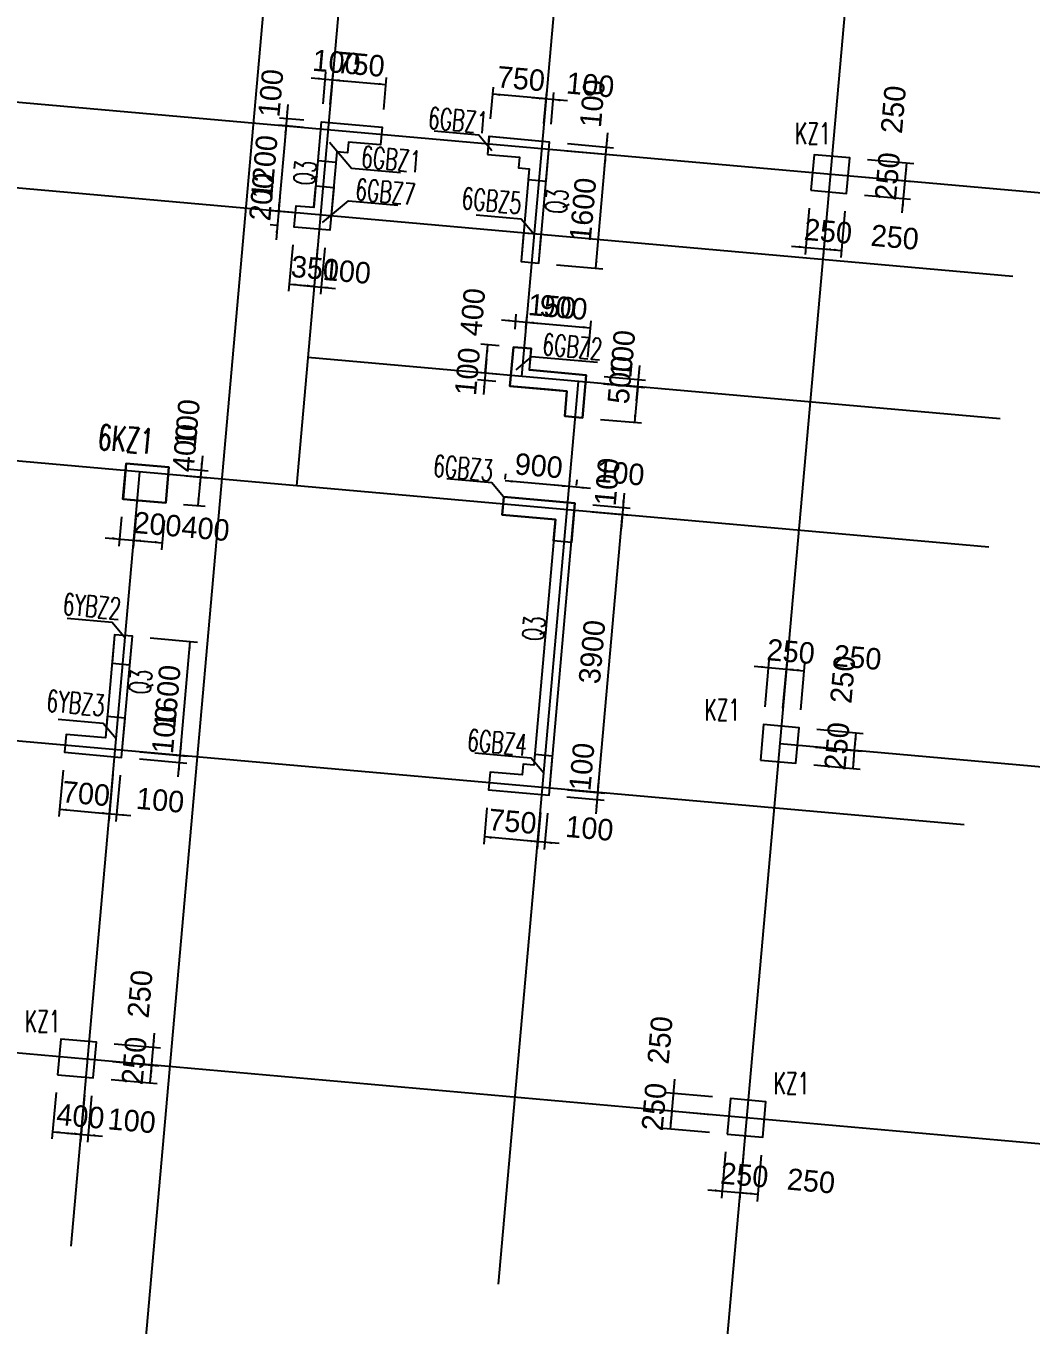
# Model space of a CAD drawing. Extents: x 387171 to 699106, y 11966 to 245688.
# Drawn here: x 638718 to 652771, y 52155 to 70321 of the extents above; entities that cross this region are included whole.
import ezdxf

# ---------------------------------------------------------------- set-up
doc = ezdxf.new("R2010")
doc.units = 0
doc.header["$LTSCALE"] = 100
doc.header["$MEASUREMENT"] = 0
for name, color, linetype in [('b边缘构件', 235, 'Continuous'), ('cnum', 7, 'Continuous'), ('COLU', 7, 'Continuous'), ('colu-主楼', 7, 'Continuous'), ('DIM', 3, 'Continuous'), ('DOTE', 253, 'Continuous'), ('NUM', 7, 'Continuous'), ('TEXT', 7, 'Continuous'), ('THIN', 7, 'Continuous'), ('wall-主楼', 2, 'Continuous'), ('Y阴影', 254, 'Continuous'), ('剪力墙身标注', 7, 'Continuous'), ('小尺寸', 4, 'Continuous'), ('柱', 2, 'Continuous')]:
    doc.layers.add(name, color=color, linetype=linetype)
doc.styles.add('hztxt', font='hztxt')
doc.styles.get("Standard").update_dxf_attribs({"font": 'standard'})
doc.dimstyles.get("Standard").update_dxf_attribs({"dimtxt": 300, "dimasz": 100, "dimexe": 100, "dimexo": 250, "dimgap": 100, "dimtad": 0, "dimtoh": 1, "dimdec": 0, "dimdsep": 46, "dimcen": 0.09, "dimclrt": 7, "dimadec": 0, "dimazin": 0, "dimtfac": 1, "dimtdec": 4, "dimtofl": 0, "dimtmove": 0, "dimatfit": 3, "dimfxl": 1, "dimtolj": 1, "dimtzin": 0, "dimarcsym": 0})

# ---------------------------------------------------------------- blocks, each defined once
blk = doc.blocks.new('*D2021')
at = {"layer": '小尺寸', "color": 0, "linetype": 'ByBlock', "lineweight": -2}
for p, q in [((639236, 59915), (639179, 59267)), ((639933, 59853), (639876, 59206)), ((639188, 59367), (639885, 59305))]:
    blk.add_line(p, q, dxfattribs=at)
for points in [[(639188, 59367), (639289, 59375), (639286, 59342)], [(639885, 59305), (639784, 59297), (639787, 59331)]]:
    blk.add_solid(points, dxfattribs=at)
at = {"layer": '小尺寸', "color": 7, "linetype": 'Continuous', "lineweight": -2, "insert": (639558, 59585), "char_height": 300, "width": 566.67, "attachment_point": 5, "rotation": 354.9316, "style": 'hztxt'}
blk.add_mtext('700', dxfattribs=at)
blk = doc.blocks.new('*D1987')
at = {"layer": '小尺寸', "color": 0, "linetype": 'ByBlock', "lineweight": -2}
for p, q in [((639933, 59853), (639876, 59206)), ((640033, 59844), (639976, 59197)), ((639686, 59323), (640184, 59279))]:
    blk.add_line(p, q, dxfattribs=at)
for points in [[(639885, 59305), (639784, 59297), (639787, 59331)], [(639984, 59296), (640086, 59304), (640083, 59271)]]:
    blk.add_solid(points, dxfattribs=at)
at = {"layer": '小尺寸', "color": 7, "linetype": 'Continuous', "lineweight": -2, "insert": (640595, 59493), "char_height": 300, "width": 476.67, "attachment_point": 5, "rotation": 354.9316, "style": 'hztxt'}
blk.add_mtext('100', dxfattribs=at)
blk = doc.blocks.new('*D1393')
at = {"layer": '小尺寸', "color": 0, "linetype": 'ByBlock', "lineweight": -2}
for p, q in [((642447, 67260), (642390, 66612)), ((642796, 67229), (642739, 66581)), ((642399, 66712), (642748, 66681))]:
    blk.add_line(p, q, dxfattribs=at)
for points in [[(642399, 66712), (642500, 66720), (642497, 66687)], [(642748, 66681), (642646, 66673), (642649, 66706)]]:
    blk.add_solid(points, dxfattribs=at)
at = {"layer": '小尺寸', "color": 7, "linetype": 'Continuous', "lineweight": -2, "insert": (642760, 66931), "char_height": 300, "width": 566.67, "attachment_point": 5, "rotation": 354.9316, "style": 'hztxt'}
blk.add_mtext('350', dxfattribs=at)
blk = doc.blocks.new('*D967')
at = {"layer": '小尺寸', "color": 0, "linetype": 'ByBlock', "lineweight": -2}
for p, q in [((646279, 68576), (646926, 68519)), ((646685, 66934), (646827, 68528)), ((646137, 66983), (646785, 66925))]:
    blk.add_line(p, q, dxfattribs=at)
for points in [[(646827, 68528), (646834, 68427), (646801, 68430)], [(646685, 66934), (646678, 67035), (646711, 67032)]]:
    blk.add_solid(points, dxfattribs=at)
at = {"layer": '小尺寸', "color": 7, "linetype": 'Continuous', "lineweight": -2, "insert": (646507, 67753), "char_height": 300, "width": 685, "attachment_point": 5, "rotation": 84.9316, "style": 'hztxt'}
blk.add_mtext('1600', dxfattribs=at)
blk = doc.blocks.new('*D518')
at = {"layer": '小尺寸', "color": 0, "linetype": 'ByBlock', "lineweight": -2}
for p, q in [((646288, 68676), (646935, 68619)), ((646809, 68329), (646853, 68827)), ((646279, 68576), (646926, 68519))]:
    blk.add_line(p, q, dxfattribs=at)
for points in [[(646835, 68628), (646828, 68729), (646861, 68726)], [(646827, 68528), (646834, 68427), (646801, 68430)]]:
    blk.add_solid(points, dxfattribs=at)
at = {"layer": '小尺寸', "color": 7, "linetype": 'Continuous', "lineweight": -2, "insert": (646639, 69238), "char_height": 300, "width": 476.67, "attachment_point": 5, "rotation": 84.9316, "style": 'hztxt'}
blk.add_mtext('100', dxfattribs=at)
blk = doc.blocks.new('*D772')
at = {"layer": '小尺寸', "color": 0, "linetype": 'ByBlock', "lineweight": -2}
for p, q in [((642380, 69223), (642336, 68725)), ((642602, 69003), (642263, 69033)), ((642593, 68903), (642254, 68933))]:
    blk.add_line(p, q, dxfattribs=at)
for points in [[(642362, 69024), (642355, 69125), (642388, 69122)], [(642354, 68925), (642361, 68824), (642328, 68826)]]:
    blk.add_solid(points, dxfattribs=at)
at = {"layer": '小尺寸', "color": 7, "linetype": 'Continuous', "lineweight": -2, "insert": (642143, 69383), "char_height": 300, "width": 476.67, "attachment_point": 5, "rotation": 84.9316, "style": 'hztxt'}
blk.add_mtext('100', dxfattribs=at)
blk = doc.blocks.new('*D360')
at = {"layer": '小尺寸', "color": 0, "linetype": 'ByBlock', "lineweight": -2}
for p, q in [((646316, 63905), (646323, 63981)), ((646416, 63896), (646423, 63972)), ((646613, 63854), (646115, 63899))]:
    blk.add_line(p, q, dxfattribs=at)
for points in [[(646314, 63881), (646213, 63873), (646216, 63906)], [(646414, 63872), (646515, 63880), (646512, 63847)]]:
    blk.add_solid(points, dxfattribs=at)
at = {"layer": '小尺寸', "color": 7, "linetype": 'Continuous', "lineweight": -2, "insert": (647031, 64068), "char_height": 300, "width": 476.67, "attachment_point": 5, "rotation": 354.9316, "style": 'hztxt'}
blk.add_mtext('100', dxfattribs=at)
blk = doc.blocks.new('*D312')
at = {"layer": '小尺寸', "color": 0, "linetype": 'ByBlock', "lineweight": -2}
for p, q in [((646314, 63881), (645418, 63960)), ((645420, 63984), (645427, 64060)), ((646316, 63905), (646323, 63981))]:
    blk.add_line(p, q, dxfattribs=at)
for points in [[(645418, 63960), (645519, 63968), (645516, 63935)], [(646314, 63881), (646213, 63873), (646216, 63906)]]:
    blk.add_solid(points, dxfattribs=at)
at = {"layer": '小尺寸', "color": 7, "linetype": 'Continuous', "lineweight": -2, "insert": (645888, 64170), "char_height": 300, "width": 556.67, "attachment_point": 5, "rotation": 354.9316, "style": 'hztxt'}
blk.add_mtext('900', dxfattribs=at)
blk = doc.blocks.new('*D1599')
at = {"layer": '小尺寸', "color": 0, "linetype": 'ByBlock', "lineweight": -2}
for p, q in [((645910, 59323), (645865, 58814)), ((646010, 59314), (645965, 58805)), ((646173, 58887), (645675, 58931))]:
    blk.add_line(p, q, dxfattribs=at)
for points in [[(645874, 58914), (645773, 58906), (645776, 58939)], [(645973, 58905), (646075, 58912), (646072, 58879)]]:
    blk.add_solid(points, dxfattribs=at)
at = {"layer": '小尺寸', "color": 7, "linetype": 'Continuous', "lineweight": -2, "insert": (646597, 59100), "char_height": 300, "width": 476.67, "attachment_point": 5, "rotation": 354.9316, "style": 'hztxt'}
blk.add_mtext('100', dxfattribs=at)
blk = doc.blocks.new('*D1168')
at = {"layer": '小尺寸', "color": 0, "linetype": 'ByBlock', "lineweight": -2}
for p, q in [((645163, 59389), (645118, 58880)), ((645910, 59323), (645865, 58814)), ((645874, 58914), (645127, 58980))]:
    blk.add_line(p, q, dxfattribs=at)
for points in [[(645127, 58980), (645228, 58988), (645225, 58954)], [(645874, 58914), (645773, 58906), (645776, 58939)]]:
    blk.add_solid(points, dxfattribs=at)
at = {"layer": '小尺寸', "color": 7, "linetype": 'Continuous', "lineweight": -2, "insert": (645522, 59196), "char_height": 300, "width": 566.67, "attachment_point": 5, "rotation": 354.9316, "style": 'hztxt'}
blk.add_mtext('750', dxfattribs=at)
blk = doc.blocks.new('*D2301')
at = {"layer": '小尺寸', "color": 0, "linetype": 'ByBlock', "lineweight": -2}
for p, q in [((647082, 63787), (647038, 63289)), ((646643, 63625), (647164, 63579)), ((646634, 63525), (647155, 63479))]:
    blk.add_line(p, q, dxfattribs=at)
for points in [[(647064, 63588), (647056, 63689), (647090, 63686)], [(647055, 63488), (647063, 63387), (647030, 63390)]]:
    blk.add_solid(points, dxfattribs=at)
at = {"layer": '小尺寸', "color": 7, "linetype": 'Continuous', "lineweight": -2, "insert": (646845, 63947), "char_height": 300, "width": 476.67, "attachment_point": 5, "rotation": 84.9316, "style": 'hztxt'}
blk.add_mtext('100', dxfattribs=at)
blk = doc.blocks.new('*D1859')
at = {"layer": '小尺寸', "color": 0, "linetype": 'ByBlock', "lineweight": -2}
for p, q in [((646634, 63525), (647155, 63479)), ((647055, 63488), (646711, 59603)), ((646290, 59641), (646810, 59594))]:
    blk.add_line(p, q, dxfattribs=at)
for points in [[(647055, 63488), (647063, 63387), (647030, 63390)], [(646711, 59603), (646703, 59704), (646736, 59701)]]:
    blk.add_solid(points, dxfattribs=at)
at = {"layer": '小尺寸', "color": 7, "linetype": 'Continuous', "lineweight": -2, "insert": (646634, 61568), "char_height": 300, "width": 775, "attachment_point": 5, "rotation": 84.9316, "style": 'hztxt'}
blk.add_mtext('3900', dxfattribs=at)
blk = doc.blocks.new('*D1447')
at = {"layer": '小尺寸', "color": 0, "linetype": 'ByBlock', "lineweight": -2}
for p, q in [((646728, 59802), (646684, 59304)), ((646290, 59641), (646810, 59594)), ((646281, 59541), (646802, 59495))]:
    blk.add_line(p, q, dxfattribs=at)
for points in [[(646711, 59603), (646703, 59704), (646736, 59701)], [(646702, 59504), (646710, 59403), (646677, 59406)]]:
    blk.add_solid(points, dxfattribs=at)
at = {"layer": '小尺寸', "color": 7, "linetype": 'Continuous', "lineweight": -2, "insert": (646492, 59962), "char_height": 300, "width": 476.67, "attachment_point": 5, "rotation": 84.9316, "style": 'hztxt'}
blk.add_mtext('100', dxfattribs=at)
blk = doc.blocks.new('*D2504')
at = {"layer": '小尺寸', "color": 0, "linetype": 'ByBlock', "lineweight": -2}
for p, q in [((642705, 69595), (643203, 69551)), ((642873, 69230), (642913, 69677)), ((642973, 69221), (643012, 69668))]:
    blk.add_line(p, q, dxfattribs=at)
for points in [[(642904, 69577), (642803, 69569), (642806, 69602)], [(643004, 69568), (643105, 69576), (643102, 69543)]]:
    blk.add_solid(points, dxfattribs=at)
at = {"layer": '小尺寸', "color": 7, "linetype": 'Continuous', "lineweight": -2, "insert": (643061, 69814), "char_height": 300, "width": 476.67, "attachment_point": 5, "rotation": 354.9316, "style": 'hztxt'}
blk.add_mtext('100', dxfattribs=at)
blk = doc.blocks.new('*D2061')
at = {"layer": '小尺寸', "color": 0, "linetype": 'ByBlock', "lineweight": -2}
for p, q in [((642973, 69221), (643012, 69668)), ((643720, 69155), (643760, 69602)), ((643004, 69568), (643751, 69502))]:
    blk.add_line(p, q, dxfattribs=at)
for points in [[(643004, 69568), (643105, 69576), (643102, 69543)], [(643751, 69502), (643650, 69494), (643653, 69527)]]:
    blk.add_solid(points, dxfattribs=at)
at = {"layer": '小尺寸', "color": 7, "linetype": 'Continuous', "lineweight": -2, "insert": (643399, 69784), "char_height": 300, "width": 566.67, "attachment_point": 5, "rotation": 354.9316, "style": 'hztxt'}
blk.add_mtext('750', dxfattribs=at)
blk = doc.blocks.new('*D1636')
at = {"layer": '小尺寸', "color": 0, "linetype": 'ByBlock', "lineweight": -2}
for p, q in [((645961, 68956), (646000, 69399)), ((646290, 69273), (645792, 69317)), ((646061, 68947), (646100, 69391))]:
    blk.add_line(p, q, dxfattribs=at)
for points in [[(645992, 69300), (645890, 69292), (645893, 69325)], [(646091, 69291), (646192, 69299), (646189, 69265)]]:
    blk.add_solid(points, dxfattribs=at)
at = {"layer": '小尺寸', "color": 7, "linetype": 'Continuous', "lineweight": -2, "insert": (646609, 69496), "char_height": 300, "width": 476.67, "attachment_point": 5, "rotation": 354.9316, "style": 'hztxt'}
blk.add_mtext('100', dxfattribs=at)
blk = doc.blocks.new('*D1212')
at = {"layer": '小尺寸', "color": 0, "linetype": 'ByBlock', "lineweight": -2}
for p, q in [((645214, 69022), (645253, 69466)), ((645961, 68956), (646000, 69399)), ((645992, 69300), (645244, 69366))]:
    blk.add_line(p, q, dxfattribs=at)
for points in [[(645244, 69366), (645346, 69374), (645343, 69341)], [(645992, 69300), (645890, 69292), (645893, 69325)]]:
    blk.add_solid(points, dxfattribs=at)
at = {"layer": '小尺寸', "color": 7, "linetype": 'Continuous', "lineweight": -2, "insert": (645640, 69582), "char_height": 300, "width": 566.67, "attachment_point": 5, "rotation": 354.9316, "style": 'hztxt'}
blk.add_mtext('750', dxfattribs=at)
blk = doc.blocks.new('*D1153')
at = {"layer": '小尺寸', "color": 0, "linetype": 'ByBlock', "lineweight": -2}
for p, q in [((645709, 66105), (645724, 66278)), ((645715, 66179), (646611, 66099)), ((646575, 65689), (646620, 66199))]:
    blk.add_line(p, q, dxfattribs=at)
for points in [[(645715, 66179), (645816, 66186), (645813, 66153)], [(646611, 66099), (646510, 66091), (646513, 66125)]]:
    blk.add_solid(points, dxfattribs=at)
at = {"layer": '小尺寸', "color": 7, "linetype": 'Continuous', "lineweight": -2, "insert": (646235, 66384), "char_height": 300, "width": 556.67, "attachment_point": 5, "rotation": 354.9316, "style": 'hztxt'}
blk.add_mtext('900', dxfattribs=at)
blk = doc.blocks.new('*D722')
at = {"layer": '小尺寸', "color": 0, "linetype": 'ByBlock', "lineweight": -2}
for p, q in [((646793, 65318), (647370, 65267)), ((647271, 65276), (647227, 64778)), ((646749, 64820), (647326, 64769))]:
    blk.add_line(p, q, dxfattribs=at)
for points in [[(647271, 65276), (647278, 65175), (647245, 65178)], [(647227, 64778), (647219, 64879), (647252, 64876)]]:
    blk.add_solid(points, dxfattribs=at)
at = {"layer": '小尺寸', "color": 7, "linetype": 'Continuous', "lineweight": -2, "insert": (647028, 65372), "char_height": 300, "width": 566.67, "attachment_point": 5, "rotation": 84.9316, "style": 'hztxt'}
blk.add_mtext('500', dxfattribs=at)
blk = doc.blocks.new('*D317')
at = {"layer": '小尺寸', "color": 0, "linetype": 'ByBlock', "lineweight": -2}
for p, q in [((645334, 65849), (645076, 65872)), ((645140, 65465), (645175, 65863)), ((645299, 65451), (645040, 65474))]:
    blk.add_line(p, q, dxfattribs=at)
for points in [[(645175, 65863), (645183, 65762), (645150, 65765)], [(645140, 65465), (645132, 65566), (645165, 65563)]]:
    blk.add_solid(points, dxfattribs=at)
at = {"layer": '小尺寸', "color": 7, "linetype": 'Continuous', "lineweight": -2, "insert": (644965, 66320), "char_height": 300, "width": 576.67, "attachment_point": 5, "rotation": 84.9316, "style": 'hztxt'}
blk.add_mtext('400', dxfattribs=at)
blk = doc.blocks.new('*D2451')
at = {"layer": '小尺寸', "color": 0, "linetype": 'ByBlock', "lineweight": -2}
for p, q in [((640847, 59822), (640892, 60320)), ((640313, 60171), (640974, 60112)), ((640304, 60071), (640965, 60012))]:
    blk.add_line(p, q, dxfattribs=at)
for points in [[(640874, 60121), (640866, 60222), (640899, 60219)], [(640865, 60021), (640873, 59920), (640840, 59923)]]:
    blk.add_solid(points, dxfattribs=at)
at = {"layer": '小尺寸', "color": 7, "linetype": 'Continuous', "lineweight": -2, "insert": (640655, 60480), "char_height": 300, "width": 476.67, "attachment_point": 5, "rotation": 84.9316, "style": 'hztxt'}
blk.add_mtext('100', dxfattribs=at)
blk = doc.blocks.new('*D2004')
at = {"layer": '小尺寸', "color": 0, "linetype": 'ByBlock', "lineweight": -2}
for p, q in [((640454, 61764), (641115, 61706)), ((640874, 60121), (641015, 61715)), ((640313, 60171), (640974, 60112))]:
    blk.add_line(p, q, dxfattribs=at)
for points in [[(641015, 61715), (641023, 61614), (640990, 61617)], [(640874, 60121), (640866, 60222), (640899, 60219)]]:
    blk.add_solid(points, dxfattribs=at)
at = {"layer": '小尺寸', "color": 7, "linetype": 'Continuous', "lineweight": -2, "insert": (640696, 60940), "char_height": 300, "width": 685, "attachment_point": 5, "rotation": 84.9316, "style": 'hztxt'}
blk.add_mtext('1600', dxfattribs=at)
blk = doc.blocks.new('*D2727')
at = {"layer": '小尺寸', "color": 0, "linetype": 'ByBlock', "lineweight": -2}
for p, q in [((645158, 65664), (645114, 65166)), ((645299, 65451), (645041, 65474)), ((645290, 65351), (645032, 65374))]:
    blk.add_line(p, q, dxfattribs=at)
for points in [[(645141, 65465), (645133, 65566), (645166, 65563)], [(645132, 65365), (645140, 65264), (645106, 65267)]]:
    blk.add_solid(points, dxfattribs=at)
at = {"layer": '小尺寸', "color": 7, "linetype": 'Continuous', "lineweight": -2, "insert": (644892, 65489), "char_height": 300, "width": 476.67, "attachment_point": 5, "rotation": 84.9316, "style": 'hztxt'}
blk.add_mtext('100', dxfattribs=at)
blk = doc.blocks.new('*D2326')
at = {"layer": '小尺寸', "color": 0, "linetype": 'ByBlock', "lineweight": -2}
for p, q in [((646802, 65418), (647382, 65366)), ((647256, 65077), (647300, 65575)), ((646793, 65318), (647373, 65267))]:
    blk.add_line(p, q, dxfattribs=at)
for points in [[(647282, 65375), (647275, 65476), (647308, 65473)], [(647273, 65276), (647281, 65175), (647248, 65178)]]:
    blk.add_solid(points, dxfattribs=at)
at = {"layer": '小尺寸', "color": 7, "linetype": 'Continuous', "lineweight": -2, "insert": (647063, 65734), "char_height": 300, "width": 476.67, "attachment_point": 5, "rotation": 84.9316, "style": 'hztxt'}
blk.add_mtext('100', dxfattribs=at)
blk = doc.blocks.new('*D1419')
at = {"layer": '小尺寸', "color": 0, "linetype": 'ByBlock', "lineweight": -2}
for p, q in [((642796, 67229), (642739, 66579)), ((642896, 67220), (642838, 66570)), ((642548, 66697), (643046, 66652))]:
    blk.add_line(p, q, dxfattribs=at)
for points in [[(642747, 66679), (642646, 66671), (642649, 66704)], [(642847, 66670), (642948, 66678), (642945, 66645)]]:
    blk.add_solid(points, dxfattribs=at)
at = {"layer": '小尺寸', "color": 7, "linetype": 'Continuous', "lineweight": -2, "insert": (643206, 66889), "char_height": 300, "width": 476.67, "attachment_point": 5, "rotation": 354.9316, "style": 'hztxt'}
blk.add_mtext('100', dxfattribs=at)
blk = doc.blocks.new('*D977')
at = {"layer": '小尺寸', "color": 0, "linetype": 'ByBlock', "lineweight": -2}
for p, q in [((642267, 67928), (642214, 67331)), ((642238, 67730), (642150, 67738)), ((642221, 67531), (642132, 67539))]:
    blk.add_line(p, q, dxfattribs=at)
for points in [[(642249, 67729), (642241, 67830), (642275, 67827)], [(642232, 67530), (642239, 67429), (642206, 67432)]]:
    blk.add_solid(points, dxfattribs=at)
at = {"layer": '小尺寸', "color": 7, "linetype": 'Continuous', "lineweight": -2, "insert": (642016, 67931), "char_height": 300, "width": 566.67, "attachment_point": 5, "rotation": 84.9316, "style": 'hztxt'}
blk.add_mtext('200', dxfattribs=at)
blk = doc.blocks.new('*D3005')
at = {"layer": '小尺寸', "color": 0, "linetype": 'ByBlock', "lineweight": -2}
for p, q in [((640052, 63457), (640016, 63048)), ((640252, 63439), (640215, 63030)), ((639826, 63165), (640423, 63112))]:
    blk.add_line(p, q, dxfattribs=at)
for points in [[(640025, 63148), (639924, 63140), (639927, 63173)], [(640224, 63130), (640325, 63138), (640322, 63104)]]:
    blk.add_solid(points, dxfattribs=at)
at = {"layer": '小尺寸', "color": 7, "linetype": 'Continuous', "lineweight": -2, "insert": (640558, 63351), "char_height": 300, "width": 566.67, "attachment_point": 5, "rotation": 354.9316, "style": 'hztxt'}
blk.add_mtext('200', dxfattribs=at)
blk = doc.blocks.new('*D2599')
at = {"layer": '小尺寸', "color": 0, "linetype": 'ByBlock', "lineweight": -2}
for p, q in [((640252, 63439), (640215, 63030)), ((640650, 63404), (640614, 62995)), ((640224, 63130), (640622, 63095))]:
    blk.add_line(p, q, dxfattribs=at)
for points in [[(640224, 63130), (640325, 63138), (640322, 63104)], [(640622, 63095), (640521, 63087), (640524, 63120)]]:
    blk.add_solid(points, dxfattribs=at)
at = {"layer": '小尺寸', "color": 7, "linetype": 'Continuous', "lineweight": -2, "insert": (641230, 63292), "char_height": 300, "width": 576.67, "attachment_point": 5, "rotation": 354.9316, "style": 'hztxt'}
blk.add_mtext('400', dxfattribs=at)
blk = doc.blocks.new('*D2176')
at = {"layer": '小尺寸', "color": 0, "linetype": 'ByBlock', "lineweight": -2}
for p, q in [((641184, 64310), (641140, 63812)), ((640965, 64129), (641266, 64102)), ((640956, 64029), (641257, 64002))]:
    blk.add_line(p, q, dxfattribs=at)
for points in [[(641167, 64111), (641159, 64212), (641192, 64209)], [(641158, 64011), (641165, 63910), (641132, 63913)]]:
    blk.add_solid(points, dxfattribs=at)
at = {"layer": '小尺寸', "color": 7, "linetype": 'Continuous', "lineweight": -2, "insert": (640974, 64767), "char_height": 300, "width": 476.67, "attachment_point": 5, "rotation": 84.9316, "style": 'hztxt'}
blk.add_mtext('100', dxfattribs=at)
blk = doc.blocks.new('*D1745')
at = {"layer": '小尺寸', "color": 0, "linetype": 'ByBlock', "lineweight": -2}
for p, q in [((640956, 64029), (641257, 64002)), ((641158, 64011), (641122, 63613)), ((640921, 63630), (641222, 63604))]:
    blk.add_line(p, q, dxfattribs=at)
for points in [[(641158, 64011), (641165, 63910), (641132, 63913)], [(641122, 63613), (641115, 63714), (641148, 63711)]]:
    blk.add_solid(points, dxfattribs=at)
at = {"layer": '小尺寸', "color": 7, "linetype": 'Continuous', "lineweight": -2, "insert": (640943, 64420), "char_height": 300, "width": 576.67, "attachment_point": 5, "rotation": 84.9316, "style": 'hztxt'}
blk.add_mtext('400', dxfattribs=at)
blk = doc.blocks.new('*D1570')
at = {"layer": '小尺寸', "color": 0, "linetype": 'ByBlock', "lineweight": -2}
for p, q in [((645366, 66210), (645914, 66161)), ((645556, 66081), (645574, 66292)), ((645705, 66067), (645724, 66278))]:
    blk.add_line(p, q, dxfattribs=at)
for points in [[(645566, 66192), (645464, 66184), (645467, 66217)], [(645715, 66179), (645816, 66186), (645813, 66153)]]:
    blk.add_solid(points, dxfattribs=at)
at = {"layer": '小尺寸', "color": 7, "linetype": 'Continuous', "lineweight": -2, "insert": (646074, 66398), "char_height": 300, "width": 476.67, "attachment_point": 5, "rotation": 354.9316, "style": 'hztxt'}
blk.add_mtext('150', dxfattribs=at)
blk = doc.blocks.new('*D1133')
at = {"layer": '小尺寸', "color": 0, "linetype": 'ByBlock', "lineweight": -2}
for p, q in [((642354, 68925), (642248, 67729)), ((642593, 68903), (642254, 68933)), ((642487, 67708), (642148, 67738))]:
    blk.add_line(p, q, dxfattribs=at)
for points in [[(642354, 68925), (642361, 68824), (642328, 68826)], [(642248, 67729), (642240, 67830), (642273, 67827)]]:
    blk.add_solid(points, dxfattribs=at)
at = {"layer": '小尺寸', "color": 7, "linetype": 'Continuous', "lineweight": -2, "insert": (642052, 68349), "char_height": 300, "width": 690, "attachment_point": 5, "rotation": 84.9316, "style": 'hztxt'}
blk.add_mtext('1200', dxfattribs=at)
blk = doc.blocks.new('*D1790')
at = {"layer": 'DIM', "color": 0, "linetype": 'ByBlock', "lineweight": -2}
for p, q in [((649053, 60801), (649110, 61448)), ((649302, 60779), (649360, 61426)), ((648902, 61367), (649550, 61309))]:
    blk.add_line(p, q, dxfattribs=at)
for points in [[(649102, 61349), (649001, 61341), (649004, 61374)], [(649351, 61327), (649452, 61335), (649449, 61301)]]:
    blk.add_solid(points, dxfattribs=at)
at = {"layer": 'DIM', "color": 7, "linetype": 'Continuous', "lineweight": -2, "insert": (649413, 61572), "char_height": 300, "width": 566.67, "attachment_point": 5, "rotation": 354.9316, "style": 'hztxt'}
blk.add_mtext('250', dxfattribs=at)
blk = doc.blocks.new('*D1345')
at = {"layer": 'DIM', "color": 0, "linetype": 'ByBlock', "lineweight": -2}
for p, q in [((649302, 60779), (649360, 61426)), ((649551, 60757), (649609, 61404)), ((649351, 61327), (649600, 61305))]:
    blk.add_line(p, q, dxfattribs=at)
for points in [[(649351, 61327), (649452, 61335), (649449, 61301)], [(649600, 61305), (649499, 61297), (649502, 61330)]]:
    blk.add_solid(points, dxfattribs=at)
at = {"layer": 'DIM', "color": 7, "linetype": 'Continuous', "lineweight": -2, "insert": (650345, 61490), "char_height": 300, "width": 566.67, "attachment_point": 5, "rotation": 354.9316, "style": 'hztxt'}
blk.add_mtext('250', dxfattribs=at)
blk = doc.blocks.new('*D917')
at = {"layer": 'DIM', "color": 0, "linetype": 'ByBlock', "lineweight": -2}
for p, q in [((649756, 60237), (650403, 60179)), ((650282, 59939), (650304, 60188)), ((649734, 59988), (650381, 59930))]:
    blk.add_line(p, q, dxfattribs=at)
for points in [[(650304, 60188), (650312, 60087), (650278, 60090)], [(650282, 59939), (650274, 60040), (650307, 60037)]]:
    blk.add_solid(points, dxfattribs=at)
at = {"layer": 'DIM', "color": 7, "linetype": 'Continuous', "lineweight": -2, "insert": (650058, 60250), "char_height": 300, "width": 566.67, "attachment_point": 5, "rotation": 84.9316, "style": 'hztxt'}
blk.add_mtext('250', dxfattribs=at)
blk = doc.blocks.new('*D833')
at = {"layer": 'DIM', "color": 0, "linetype": 'ByBlock', "lineweight": -2}
for p, q in [((649778, 60486), (650426, 60428)), ((650304, 60188), (650326, 60437)), ((649756, 60237), (650403, 60179))]:
    blk.add_line(p, q, dxfattribs=at)
for points in [[(650326, 60437), (650334, 60336), (650300, 60339)], [(650304, 60188), (650296, 60289), (650329, 60286)]]:
    blk.add_solid(points, dxfattribs=at)
at = {"layer": 'DIM', "color": 7, "linetype": 'Continuous', "lineweight": -2, "insert": (650141, 61183), "char_height": 300, "width": 566.67, "attachment_point": 5, "rotation": 84.9316, "style": 'hztxt'}
blk.add_mtext('250', dxfattribs=at)
blk = doc.blocks.new('*D429')
at = {"layer": 'DIM', "color": 0, "linetype": 'ByBlock', "lineweight": -2}
for p, q in [((649671, 67774), (649614, 67126)), ((649920, 67752), (649863, 67104)), ((649424, 67243), (650071, 67186))]:
    blk.add_line(p, q, dxfattribs=at)
for points in [[(649623, 67226), (649522, 67218), (649525, 67251)], [(649872, 67204), (649973, 67211), (649970, 67178)]]:
    blk.add_solid(points, dxfattribs=at)
at = {"layer": 'DIM', "color": 7, "linetype": 'Continuous', "lineweight": -2, "insert": (649934, 67449), "char_height": 300, "width": 566.67, "attachment_point": 5, "rotation": 354.9316, "style": 'hztxt'}
blk.add_mtext('250', dxfattribs=at)
blk = doc.blocks.new('*D17')
at = {"layer": 'DIM', "color": 0, "linetype": 'ByBlock', "lineweight": -2}
for p, q in [((649920, 67752), (649863, 67104)), ((650170, 67729), (650112, 67082)), ((649872, 67204), (650121, 67182))]:
    blk.add_line(p, q, dxfattribs=at)
for points in [[(649872, 67204), (649973, 67211), (649970, 67178)], [(650121, 67182), (650020, 67174), (650023, 67207)]]:
    blk.add_solid(points, dxfattribs=at)
at = {"layer": 'DIM', "color": 7, "linetype": 'Continuous', "lineweight": -2, "insert": (650867, 67366), "char_height": 300, "width": 566.67, "attachment_point": 5, "rotation": 354.9316, "style": 'hztxt'}
blk.add_mtext('250', dxfattribs=at)
blk = doc.blocks.new('*D2581')
at = {"layer": 'DIM', "color": 0, "linetype": 'ByBlock', "lineweight": -2}
for p, q in [((650971, 67709), (651028, 68356)), ((650463, 68205), (651110, 68148)), ((650441, 67956), (651088, 67899))]:
    blk.add_line(p, q, dxfattribs=at)
for points in [[(651011, 68157), (651003, 68258), (651036, 68255)], [(650988, 67908), (650996, 67807), (650963, 67810)]]:
    blk.add_solid(points, dxfattribs=at)
at = {"layer": 'DIM', "color": 7, "linetype": 'Continuous', "lineweight": -2, "insert": (650765, 68219), "char_height": 300, "width": 566.67, "attachment_point": 5, "rotation": 84.9316, "style": 'hztxt'}
blk.add_mtext('250', dxfattribs=at)
blk = doc.blocks.new('*D2194')
at = {"layer": 'DIM', "color": 0, "linetype": 'ByBlock', "lineweight": -2}
for p, q in [((650485, 68454), (651132, 68397)), ((651011, 68157), (651033, 68406)), ((650463, 68205), (651110, 68148))]:
    blk.add_line(p, q, dxfattribs=at)
for points in [[(651033, 68406), (651040, 68305), (651007, 68308)], [(651011, 68157), (651003, 68258), (651036, 68255)]]:
    blk.add_solid(points, dxfattribs=at)
at = {"layer": 'DIM', "color": 7, "linetype": 'Continuous', "lineweight": -2, "insert": (650848, 69152), "char_height": 300, "width": 566.67, "attachment_point": 5, "rotation": 84.9316, "style": 'hztxt'}
blk.add_mtext('250', dxfattribs=at)
blk = doc.blocks.new('*D991')
at = {"layer": 'DIM', "color": 0, "linetype": 'ByBlock', "lineweight": -2}
for p, q in [((639138, 55406), (639080, 54758)), ((639536, 55371), (639479, 54723)), ((639089, 54858), (639488, 54823))]:
    blk.add_line(p, q, dxfattribs=at)
for points in [[(639089, 54858), (639190, 54866), (639187, 54833)], [(639488, 54823), (639386, 54815), (639389, 54848)]]:
    blk.add_solid(points, dxfattribs=at)
at = {"layer": 'DIM', "color": 7, "linetype": 'Continuous', "lineweight": -2, "insert": (639480, 55074), "char_height": 300, "width": 576.67, "attachment_point": 5, "rotation": 354.9316, "style": 'hztxt'}
blk.add_mtext('400', dxfattribs=at)
blk = doc.blocks.new('*D544')
at = {"layer": 'DIM', "color": 0, "linetype": 'ByBlock', "lineweight": -2}
for p, q in [((639536, 55371), (639479, 54723)), ((639636, 55362), (639578, 54714)), ((639288, 54840), (639786, 54796))]:
    blk.add_line(p, q, dxfattribs=at)
for points in [[(639488, 54823), (639386, 54815), (639389, 54848)], [(639587, 54814), (639688, 54822), (639685, 54788)]]:
    blk.add_solid(points, dxfattribs=at)
at = {"layer": 'DIM', "color": 7, "linetype": 'Continuous', "lineweight": -2, "insert": (640197, 55011), "char_height": 300, "width": 476.67, "attachment_point": 5, "rotation": 354.9316, "style": 'hztxt'}
blk.add_mtext('100', dxfattribs=at)
blk = doc.blocks.new('*D133')
at = {"layer": 'DIM', "color": 0, "linetype": 'ByBlock', "lineweight": -2}
for p, q in [((639929, 55838), (640576, 55780)), ((640455, 55540), (640477, 55789)), ((639907, 55589), (640554, 55531))]:
    blk.add_line(p, q, dxfattribs=at)
for points in [[(640477, 55789), (640485, 55688), (640451, 55691)], [(640455, 55540), (640447, 55641), (640480, 55638)]]:
    blk.add_solid(points, dxfattribs=at)
at = {"layer": 'DIM', "color": 7, "linetype": 'Continuous', "lineweight": -2, "insert": (640231, 55851), "char_height": 300, "width": 566.67, "attachment_point": 5, "rotation": 84.9316, "style": 'hztxt'}
blk.add_mtext('250', dxfattribs=at)
blk = doc.blocks.new('*D53')
at = {"layer": 'DIM', "color": 0, "linetype": 'ByBlock', "lineweight": -2}
for p, q in [((640459, 55590), (640517, 56237)), ((639951, 56087), (640598, 56029)), ((639929, 55838), (640576, 55780))]:
    blk.add_line(p, q, dxfattribs=at)
for points in [[(640499, 56038), (640491, 56139), (640524, 56136)], [(640477, 55789), (640485, 55688), (640451, 55691)]]:
    blk.add_solid(points, dxfattribs=at)
at = {"layer": 'DIM', "color": 7, "linetype": 'Continuous', "lineweight": -2, "insert": (640314, 56784), "char_height": 300, "width": 566.67, "attachment_point": 5, "rotation": 84.9316, "style": 'hztxt'}
blk.add_mtext('250', dxfattribs=at)
blk = doc.blocks.new('*D2656')
at = {"layer": 'DIM', "color": 0, "linetype": 'ByBlock', "lineweight": -2}
for p, q in [((647788, 55592), (647731, 54945)), ((648318, 55345), (647671, 55402)), ((648296, 55096), (647649, 55153))]:
    blk.add_line(p, q, dxfattribs=at)
for points in [[(647770, 55393), (647763, 55494), (647796, 55491)], [(647748, 55144), (647756, 55043), (647723, 55046)]]:
    blk.add_solid(points, dxfattribs=at)
at = {"layer": 'DIM', "color": 7, "linetype": 'Continuous', "lineweight": -2, "insert": (647585, 56139), "char_height": 300, "width": 566.67, "attachment_point": 5, "rotation": 84.9316, "style": 'hztxt'}
blk.add_mtext('250', dxfattribs=at)
blk = doc.blocks.new('*D2207')
at = {"layer": 'DIM', "color": 0, "linetype": 'ByBlock', "lineweight": -2}
for p, q in [((648296, 55096), (647649, 55153)), ((647748, 55144), (647726, 54895)), ((648274, 54847), (647627, 54904))]:
    blk.add_line(p, q, dxfattribs=at)
for points in [[(647748, 55144), (647756, 55043), (647723, 55046)], [(647726, 54895), (647718, 54996), (647752, 54993)]]:
    blk.add_solid(points, dxfattribs=at)
at = {"layer": 'DIM', "color": 7, "linetype": 'Continuous', "lineweight": -2, "insert": (647503, 55206), "char_height": 300, "width": 566.67, "attachment_point": 5, "rotation": 84.9316, "style": 'hztxt'}
blk.add_mtext('250', dxfattribs=at)
blk = doc.blocks.new('*D1771')
at = {"layer": 'DIM', "color": 0, "linetype": 'ByBlock', "lineweight": -2}
for p, q in [((648501, 54575), (648443, 53928)), ((648750, 54553), (648693, 53906)), ((648253, 54045), (648901, 53988))]:
    blk.add_line(p, q, dxfattribs=at)
for points in [[(648452, 54028), (648351, 54020), (648354, 54053)], [(648701, 54006), (648802, 54013), (648799, 53980)]]:
    blk.add_solid(points, dxfattribs=at)
at = {"layer": 'DIM', "color": 7, "linetype": 'Continuous', "lineweight": -2, "insert": (648764, 54251), "char_height": 300, "width": 566.67, "attachment_point": 5, "rotation": 354.9316, "style": 'hztxt'}
blk.add_mtext('250', dxfattribs=at)
blk = doc.blocks.new('*D1694')
at = {"layer": 'DIM', "color": 0, "linetype": 'ByBlock', "lineweight": -2}
for p, q in [((648750, 54553), (648693, 53906)), ((648999, 54531), (648942, 53884)), ((648701, 54006), (648950, 53983))]:
    blk.add_line(p, q, dxfattribs=at)
for points in [[(648701, 54006), (648802, 54013), (648799, 53980)], [(648950, 53983), (648849, 53976), (648852, 54009)]]:
    blk.add_solid(points, dxfattribs=at)
at = {"layer": 'DIM', "color": 7, "linetype": 'Continuous', "lineweight": -2, "insert": (649696, 54168), "char_height": 300, "width": 566.67, "attachment_point": 5, "rotation": 354.9316, "style": 'hztxt'}
blk.add_mtext('250', dxfattribs=at)

msp = doc.modelspace()

# ---------------------------------------------------------------- hatches: boundary and pattern name
at = {"layer": 'Y阴影'}
h = msp.add_hatch(dxfattribs=at)
h.set_pattern_fill('ANSI31', color=256, scale=25, angle=-21.95462, style=0)
h.set_pattern_definition([])
h.paths.add_polyline_path([(642802.9, 68433), (642851.5, 68980.9), (643698.1, 68905.8), (643676, 68656.8), (643228.1, 68696.5), (643214.9, 68547.1), (643065.5, 68560.3), (643052.2, 68410.9)], flags=0)
h = msp.add_hatch(dxfattribs=at)
h.set_pattern_fill('ANSI31', color=256, scale=25, angle=-21.95462, style=0)
h.set_pattern_definition([])
h.paths.add_polyline_path([(645169.8, 68524.3), (645618.1, 68484.5), (645604.8, 68335.1), (645754.2, 68321.8), (645741, 68172.4), (645990, 68150.3), (646038.6, 68698.2), (645191.9, 68773.3)], flags=0)
h = msp.add_hatch(dxfattribs=at)
h.set_pattern_fill('ANSI31', color=256, scale=25, angle=-21.95462, style=0)
h.set_pattern_definition([])
h.paths.add_polyline_path([(643021, 68062.3), (642968, 67464.6), (642469.6, 67508.8), (642496.1, 67807.7), (642745.1, 67785.6), (642771.6, 68084.4)], flags=0)
h = msp.add_hatch(dxfattribs=at)
h.set_pattern_fill('ANSI31', color=256, scale=25, angle=-21.95462, style=0)
h.set_pattern_definition([])
h.paths.add_polyline_path([(645675.1, 67425.3), (645639.7, 67026.9), (645888.4, 67004.8), (645923.8, 67403.3)], flags=0)
h = msp.add_hatch(dxfattribs=at)
h.set_pattern_fill('ANSI31', color=256, scale=25, angle=-21.95462, style=0)
h.set_pattern_definition([])
h.paths.add_polyline_path([(646553.1, 65440), (646500.1, 64842.3), (646250.9, 64864.4), (646281.8, 65213.1), (646032.8, 65235.2), (645485, 65283.8), (645533.6, 65831.6), (645782.6, 65809.5), (645756.1, 65510.7), (646055.1, 65484.2)], flags=0)
h = msp.add_hatch(dxfattribs=at)
h.set_pattern_fill('ANSI31', color=256, scale=25, angle=-21.95462, style=0)
h.set_pattern_definition([])
h.paths.add_polyline_path([(646394.1, 63647), (646345.5, 63099.2), (646096.3, 63121.3), (646122.8, 63420.1), (645375.9, 63486.4), (645398, 63735.4)], flags=0)
h = msp.add_hatch(dxfattribs=at)
h.set_pattern_fill('ANSI31', color=256, scale=25, angle=-21.95462, style=0)
h.set_pattern_definition([])
h.paths.add_polyline_path([(639956.8, 61808.5), (639921.5, 61410.1), (640170.4, 61388), (640205.7, 61786.5)], flags=0)
h = msp.add_hatch(dxfattribs=at)
h.set_pattern_fill('ANSI31', color=256, scale=25, angle=-21.95462, style=0)
h.set_pattern_definition([])
h.paths.add_polyline_path([(639258.6, 60163.8), (640055.5, 60093.1), (640104.1, 60641), (639855.2, 60663), (639828.7, 60364.2), (639280.7, 60412.8)], flags=0)
h = msp.add_hatch(dxfattribs=at)
h.set_pattern_fill('ANSI31', color=256, scale=25, angle=-21.95462, style=0)
h.set_pattern_definition([])
h.paths.add_polyline_path([(645185, 59638.2), (646031.7, 59563.1), (646080.3, 60110.9), (645831.4, 60133), (645818.2, 59983.6), (645668.8, 59996.8), (645655.5, 59847.4), (645207.1, 59887.2)], flags=0)

# ---------------------------------------------------------------- linework, layer by layer
at = {"layer": 'b边缘构件'}
for points in [[(642802.9, 68433), (642851.5, 68980.9), (643698.1, 68905.8), (643676, 68656.8), (643228.1, 68696.5), (643214.9, 68547.1), (643065.5, 68560.3), (643052.2, 68410.9)], [(645169.8, 68524.3), (645618.1, 68484.5), (645604.8, 68335.1), (645754.2, 68321.8), (645741, 68172.4), (645990, 68150.3), (646038.6, 68698.2), (645191.9, 68773.3)], [(645185, 59638.2), (646031.7, 59563.1), (646080.3, 60110.9), (645831.4, 60133), (645818.2, 59983.6), (645668.8, 59996.8), (645655.5, 59847.4), (645207.1, 59887.2)]]:
    msp.add_lwpolyline(points, close=True, dxfattribs=at)
for points in [[(643021, 68062.3), (642968, 67464.6), (642469.6, 67508.8), (642496.1, 67807.7), (642745.1, 67785.6), (642771.6, 68084.4), (643021, 68062.3)], [(645675.1, 67425.3), (645639.7, 67026.9), (645888.4, 67004.8), (645923.8, 67403.3), (645675.1, 67425.3)], [(646553.1, 65440), (646500.1, 64842.3), (646250.9, 64864.4), (646281.8, 65213.1), (646032.8, 65235.2), (645485, 65283.8), (645533.6, 65831.6), (645782.6, 65809.5), (645756.1, 65510.7), (646055.1, 65484.2), (646553.1, 65440)], [(646394.1, 63647), (646345.5, 63099.2), (646096.3, 63121.3), (646122.8, 63420.1), (645375.9, 63486.4), (645398, 63735.4), (646394.1, 63647)], [(639956.8, 61808.5), (639921.5, 61410.1), (640170.4, 61388), (640205.7, 61786.5), (639956.8, 61808.5)], [(639258.6, 60163.8), (640055.5, 60093.1), (640104.1, 60641), (639855.2, 60663), (639828.7, 60364.2), (639280.7, 60412.8), (639258.6, 60163.8)]]:
    msp.add_lwpolyline(points, dxfattribs=at)
at = {"layer": 'COLU'}
for points in [[(649693.6, 68022.7), (650191.6, 67978.5), (650235.8, 68476.5), (649737.7, 68520.7)], [(648986.8, 60053.9), (649484.8, 60009.8), (649529, 60507.8), (649031, 60552)], [(639159.7, 55654.9), (639657.8, 55610.7), (639702, 56108.8), (639203.9, 56152.9)], [(648523, 54824.5), (649021, 54780.3), (649065.2, 55278.3), (648567.2, 55322.5)]]:
    msp.add_lwpolyline(points, close=True, dxfattribs=at)
at = {"layer": 'colu-主楼'}
msp.add_lwpolyline([(640716.4, 64150.6), (640118.7, 64203.6), (640074.6, 63705.6), (640672.2, 63652.6)], close=True, dxfattribs=at)
at = {"layer": 'DOTE'}
for p, q in [((644842.6, 102184.8), (639406.7, 40893.9)), ((650971.8, 79605), (647475, 40178.3)), ((643670.2, 77080.1), (642500.5, 63892)), ((646658.4, 76815.1), (645647.8, 65419.9)), ((569231.6, 75409.9), (664009.5, 67003.9)), ((652518.1, 66818.4), (592525.8, 72139.2)), ((652182.4, 63033.3), (592190.1, 68354)), ((662839, 53805.8), (502916.7, 67989.4)), ((652341.4, 64826.2), (642659.5, 65684.9)), ((645325.3, 52727.8), (646444.7, 65349.2)), ((639348.7, 53257.9), (640309.1, 64086.3)), ((651837.9, 59148.5), (602113.1, 63558.7)), ((663302.8, 59035.2), (649257.9, 60280.9))]:
    msp.add_line(p, q, dxfattribs=at)
at = {"layer": 'THIN', "color": 200}
for p, q in [((645571.8, 65513.3), (645788.7, 65694.8)), ((646708.7, 65613.2), (645788.7, 65694.8)), ((644991.8, 60157.3), (645777.1, 60087.6)), ((645958.6, 59870.7), (645777.1, 60087.6))]:
    msp.add_line(p, q, dxfattribs=at)
for points in [[(642963.7, 68694.7), (643268.1, 68332), (643957, 68270.9)], [(645233.2, 68576.3), (645051.6, 68793.1), (644424.1, 68848.8)], [(642864.1, 67572.5), (643227.6, 67876), (643916.6, 67814.9)], [(645823.4, 67403.8), (645641.9, 67620.6), (645014.3, 67676.3)], [(645411.9, 63715.3), (645230.4, 63932.2), (644602.8, 63987.8)], [(640102.8, 61762.3), (639921.3, 61979.2), (639293.7, 62034.9)], [(639977.7, 60351), (639796.1, 60567.9), (639168.6, 60623.5)]]:
    msp.add_lwpolyline(points, dxfattribs=at)
at = {"layer": 'wall-主楼'}
for points in [[(642851.5, 68980.9), (643698.1, 68905.8), (643676, 68656.8), (643227.8, 68696.5), (643214.6, 68547.1), (643065.1, 68560.3), (642968, 67464.6), (642469.9, 67508.8), (642496.4, 67807.6), (642745.4, 67785.6)], [(645170.2, 68524.2), (645618.4, 68484.5), (645605.2, 68335.1), (645754.6, 68321.8), (645639.7, 67026.9), (645888.8, 67004.8), (646038.9, 68698.2), (645192.3, 68773.3)], [(646282, 65213.1), (646251.1, 64864.4), (646500.1, 64842.3), (646553.1, 65440), (645756.2, 65510.7), (645782.7, 65809.5), (645533.7, 65831.6), (645485.1, 65283.7)], [(646031.9, 59563.1), (646394.1, 63647), (645398, 63735.4), (645375.9, 63486.4), (646123, 63420.1), (645818.2, 59983.6), (645668.8, 59996.8), (645655.5, 59847.4), (645207.3, 59887.2), (645185.2, 59638.2)], [(639828.4, 60364.2), (639280.6, 60412.8), (639258.5, 60163.8), (640055.3, 60093.1), (640205.5, 61786.5), (639956.5, 61808.6)]]:
    msp.add_lwpolyline(points, close=True, dxfattribs=at)
at = {"layer": '柱'}
for p, q in [((640716.2, 64150.6), (640218.2, 64194.8)), ((640174, 63696.7), (640672, 63652.6))]:
    msp.add_line(p, q, dxfattribs=at)
msp.add_lwpolyline([(640118.6, 64203.6), (640716, 64150.6), (640672, 63652.6), (640074.4, 63705.6)], close=True, dxfattribs=at)

# ---------------------------------------------------------------- texts
at = {"layer": 'cnum', "color": 200, "width": 0.7}
msp.add_text('6KZ1', height=350, rotation=354.93165, dxfattribs=at).set_placement((639712.6, 64401.4))
msp.add_text('6KZ1', height=350, rotation=354.93165, dxfattribs=at).set_placement((639712.6, 64401.4))
at = {"layer": 'NUM', "color": 200, "width": 0.7}
for p in [(649469.9, 68668.7), (648203.2, 60608.1), (638701.1, 56251.4), (649171.3, 55384.4)]:
    msp.add_text('KZ1', height=300, dxfattribs=at).set_placement(p)
at = {"layer": 'TEXT', "color": 200, "width": 0.7}
for s, p in [('6GBZ1', (644330.4, 68889.4)), ('6GBZ1', (643394.5, 68345.5)), ('6GBZ7', (643313.5, 67889.2)), ('6GBZ5', (644798.5, 67764.9)), ('6GBZ2', (645928, 65724.2)), ('6GBZ3', (644401.1, 64024.6)), ('6YBZ2', (639222.7, 62091.4)), ('6YBZ3', (638994.3, 60739.4)), ('6GBZ4', (644877.2, 60189.6))]:
    msp.add_text(s, height=300, rotation=354.93165, dxfattribs=at).set_placement(p)
at = {"layer": '剪力墙身标注', "width": 0.7}
for p in [(642753.8, 68082.2), (646272.5, 67685.2), (645953.5, 61711.5), (640453, 60966.1)]:
    msp.add_text('Q3', height=300, rotation=84.93165, dxfattribs=at).set_placement(p)

# ---------------------------------------------------------------- dimensions: what is measured, and where the dimension line sits
at = {"layer": 'DIM', "color": 200}
for p1, p2, distance, picture, middle in [((650213.7, 68227.5), (650235.8, 68476.5), -800, '*D2194', (650802.9, 68645.2)), ((650191.6, 67978.5), (650213.7, 68227.5), -800, '*D2581', (650720.2, 67712.7)), ((649693.6, 68022.7), (649942.6, 68000.6), -800, '*D429', (649427.7, 67494.1)), ((649942.6, 68000.6), (650191.6, 67978.5), -800, '*D17', (650360.2, 67411.4)), ((649031, 60552), (649280, 60529.9), 800, '*D1790', (648906.5, 61617.1)), ((649280, 60529.9), (649529, 60507.8), 800, '*D1345', (649839, 61534.4)), ((649506.9, 60258.8), (649529, 60507.8), -800, '*D833', (650096.1, 60676.4)), ((649484.8, 60009.8), (649506.9, 60258.8), -800, '*D917', (650013.4, 59744)), ((639679.9, 55859.8), (639702, 56108.8), -800, '*D53', (640269.1, 56277.4)), ((648567.2, 55322.5), (648545.1, 55073.5), -800, '*D2656', (647540.5, 55632.5)), ((639657.8, 55610.7), (639679.9, 55859.8), -800, '*D133', (640186.4, 55344.9)), ((639159.7, 55654.9), (639558.2, 55619.6), -800, '*D991', (638893.9, 55126.3)), ((639558.2, 55619.6), (639657.8, 55610.7), -800, '*D544', (639810.3, 55045)), ((648545.1, 55073.5), (648523, 54824.5), -800, '*D2207', (647457.8, 54700)), ((648523, 54824.5), (648772, 54802.4), -800, '*D1771', (648257.2, 54295.9)), ((648772, 54802.4), (649021, 54780.3), -800, '*D1694', (649189.7, 54213.2))]:
    dim = msp.add_aligned_dim(p1=p1, p2=p2, distance=distance, dimstyle='Standard', dxfattribs=at)
    dim.commit()
    dim.dimension.update_dxf_attribs({"geometry": picture, "text_midpoint": middle})
at = {"layer": '小尺寸'}
for base, p1, p2, angle, picture, middle in [((643003.6, 69568.2), (642851.1, 68980.9), (642950.7, 68972.1), 354.93165, '*D2504', (642674.5, 69848.4)), ((643750.7, 69501.9), (642950.7, 68972.1), (643697.8, 68905.8), 354.93165, '*D2061', (643399.2, 69784.1)), ((645244.5, 69366), (645939, 68707), (645191.9, 68773.3), 354.93165, '*D1212', (645640.1, 69581.9)), ((642353.7, 68924.6), (642851.1, 68980.9), (642842.3, 68881.3), 84.93165, '*D772', (642109.1, 68996.5)), ((645991.6, 69299.7), (646038.6, 68698.2), (645939, 68707), 354.93165, '*D1636', (646222, 69530.3)), ((642247.6, 67729.3), (642842.3, 68881.3), (642736.3, 67686), 84.93165, '*D1133', (642051.6, 68349.1)), ((642231.5, 67530), (642487.2, 67708.1), (642469.6, 67508.8), 84.93165, '*D977', (641973.4, 67449.7)), ((642847, 66670.1), (642818.2, 67477.9), (642917.8, 67469.1), 354.93165, '*D1419', (642819.2, 66923.5)), ((645175.2, 65863.4), (645547.9, 65428.8), (645583.2, 65827.2), 84.93165, '*D317', (644912.7, 65733.9)), ((645715.1, 66178.6), (645533.6, 65831.6), (645683.1, 65818.3), 354.93165, '*D1570', (645662.4, 66434.3)), ((646611.4, 66099.1), (645686.4, 65855.6), (646552.9, 65440), 354.93165, '*D1153', (646235, 66383.5)), ((647282.3, 65375.3), (646544.1, 65340.4), (646552.9, 65440), 84.93165, '*D2326', (647028.8, 65347.6)), ((645131.9, 65365.3), (645547.9, 65428.8), (645539, 65329.2), 84.93165, '*D2727', (644857.5, 65102.3)), ((647226.6, 64777.9), (646544.1, 65340.4), (646499.9, 64842.4), 84.93165, '*D722', (646972.3, 64740.7)), ((641157.7, 64011.1), (640716, 64150.6), (640707.2, 64051), 84.93165, '*D2176', (640939.5, 64380.5)), ((641122.4, 63612.6), (640707.2, 64051), (640671.9, 63652.6), 84.93165, '*D1745', (640891, 63833.9)), ((645417.8, 63960.4), (646294.3, 63655.9), (645397.8, 63735.4), 354.93165, '*D312', (645888.1, 64169.7)), ((646314.3, 63880.9), (646393.9, 63647.1), (646294.3, 63655.9), 354.93165, '*D360', (646644, 64102.7)), ((647055.3, 63488), (646394.1, 63647), (646385.3, 63547.4), 84.93165, '*D2301', (646810.7, 63559.9)), ((640224.1, 63129.9), (640074.2, 63705.6), (640273.6, 63687.9), 354.93165, '*D3005', (640076, 63394)), ((640622.4, 63094.5), (640273.6, 63687.9), (640671.9, 63652.6), 354.93165, '*D2599', (640644.5, 63343.6)), ((646710.8, 59603.3), (646385.3, 63547.4), (646040.7, 59662.7), 84.93165, '*D1859', (646634, 61567.7)), ((641015.3, 61714.7), (640064, 60192.8), (640205.4, 61786.5), 84.93165, '*D2004', (640695.6, 60939.9)), ((640874, 60120.9), (640055.2, 60093.1), (640064, 60192.8), 84.93165, '*D2451', (640620.5, 60093.2)), ((646701.9, 59503.6), (646040.7, 59662.7), (646031.9, 59563.1), 84.93165, '*D1447', (646457.3, 59575.5)), ((645126.8, 58979.8), (645932.3, 59571.9), (645185.2, 59638.2), 354.93165, '*D1168', (645522.4, 59195.7)), ((645873.9, 58913.5), (646031.9, 59563.1), (645932.3, 59571.9), 354.93165, '*D1599', (646209.8, 59134.7))]:
    dim = msp.add_linear_dim(base=base, p1=p1, p2=p2, angle=angle, dimstyle='Standard', dxfattribs=at)
    dim.commit()
    dim.dimension.update_dxf_attribs({"geometry": picture, "text_midpoint": middle})
for p1, p2, picture, middle in [((646029.8, 68598.6), (646038.6, 68698.2), '*D518', (646604.3, 68850.7)), ((645888.4, 67004.8), (646029.8, 68598.6), '*D967', (646506.9, 67753.1)), ((642469.6, 67508.8), (642818.2, 67477.9), '*D1393', (642203.8, 66980.3)), ((639258.3, 60163.8), (639955.6, 60102), '*D2021', (639558.3, 59585.1)), ((639955.6, 60102), (640055.2, 60093.1), '*D1987', (640207.7, 59527.5))]:
    dim = msp.add_aligned_dim(p1=p1, p2=p2, distance=-800, dimstyle='Standard', dxfattribs=at)
    dim.commit()
    dim.dimension.update_dxf_attribs({"geometry": picture, "text_midpoint": middle})

doc.saveas('drawing.dxf')
